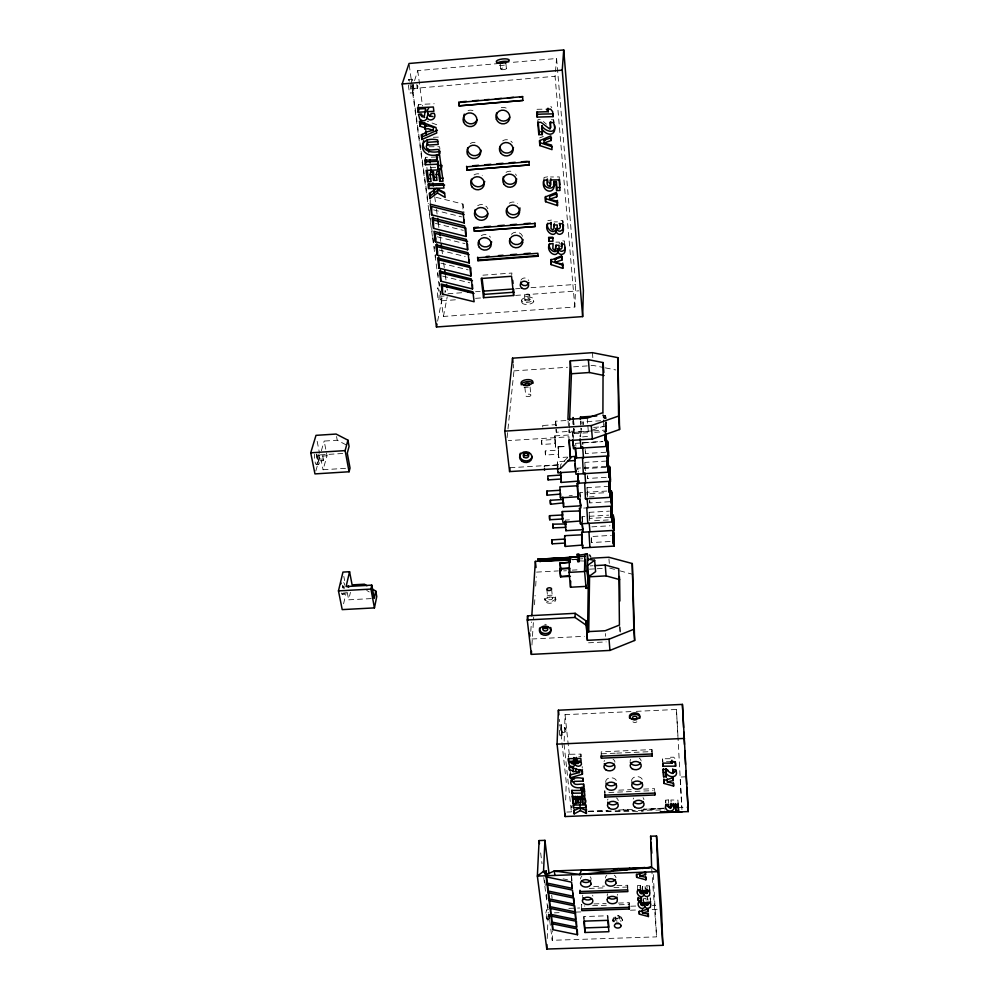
<?xml version="1.0" encoding="UTF-8"?>
<svg xmlns="http://www.w3.org/2000/svg" width="999" height="999" viewBox="0 0 999 999"><rect width="100%" height="100%" fill="white"/><g stroke="black" fill="none" stroke-linecap="round" stroke-linejoin="round"><path stroke-width="0.75" stroke-dasharray="5 3.75" d="M430.244 204.208L430.244 200.037M604.782 793.681L604.782 790.746L604.957 792.644L653.121 790.634M559.278 243.694L559.278 242.12L555.881 242.133L556.168 243.931M568.881 429.745L569.155 432.717L588.336 431.493L603.945 426.036L603.958 419.917M603.958 418.381L603.97 415.322M601.211 756.193L601.236 751.835L651.922 749.587L652.06 751.573L616.758 753.134M579.183 560.277C579.919 564.273 575.511 561.163 577.297 558.179M604.795 432.242L604.857 431.268L605.806 432.13M605.569 432.192L605.631 431.218M665.471 802.584L665.746 800.162L668.606 799.862L668.756 802.821M582.579 444.293L582.717 442.632L583.041 444.268M573.164 420.741L573.214 424.088M583.828 919.629L583.878 916.57L607.804 915.758L608.079 918.593M581.618 908.94L581.705 904.357L581.893 906.081L584.939 905.981M583.029 442.22L582.991 442.882L602.447 441.67M643.493 899.387L642.944 901.036M580.844 757.005L580.894 754.108L568.369 754.295L568.281 757.205M566.833 812.062L571.391 811.875L571.553 805.831M577.534 559.178L571.54 559.989M565.671 800.037L566.233 781.905L559.39 719.367M564.173 741.183L565.047 714.672L634.665 711.425M432.617 237.937L443.431 316.446L574.825 307.03L575.686 284.403L556.58 58.504L510.302 62.537M653.321 874.637L656.58 936.875L552.222 940.296L552.547 931.33M568.843 440.534L568.993 436.775L508.329 440.634M569.155 432.717L569.268 429.62M569.33 428.059L569.63 420.304M547.215 938.548L548.176 914.547M577.547 469.268L577.684 468.144L580.569 467.969M560.539 468.444L560.714 464.61L568.656 456.593M642.532 891.033L642.407 886.463L645.104 886.5L645.654 888.898M579.183 560.876L586.063 561.088M564.435 244.206L564.61 241.059L561.263 240.672M562.662 223.888L562.837 220.804L559.465 220.404L560.002 222.402M593.643 427.385L605.456 426.623L605.357 423.089M648.026 900.286L647.589 897.552L647.714 902.134M639.947 887.861L640.409 885.351L637.599 885.614L637.362 888.486M531.93 645.067L533.703 617.132M534.49 604.707L535.089 595.404M535.676 586.088L536.263 576.773M565.147 520.954L565.284 520.104L569.905 519.83M530.794 631.318L531.406 621.99M559.103 179.87L559.303 176.91L550.461 176.985M609.765 517.232L589.535 518.419L589.198 512.337L609.427 511.138M582.517 896.528L582.792 895.141M553.396 122.652L553.621 119.88L550.024 119.58M574.825 307.03L555.069 76.299L556.58 58.504M587.649 496.803L587.05 487.637L607.604 486.388M606.256 477.335L587.662 478.471L587.662 475.711M587.012 487.674L587.387 493.781L606.468 492.632M605.956 467.332L585.189 468.606L584.852 462.4L605.619 461.113M605.956 452.247L585.514 453.534L585.402 449.213M565.484 732.042C567.981 727.272 559.989 725.474 561.613 730.744C562.787 735.214 567.195 731.106 565.222 727.622M544.23 466.983L544.268 466.021L557.579 465.122L557.567 467.195M558.316 450.112L558.553 454.208L545.479 455.032L545.204 452.959L545.242 450.936L558.316 450.112L558.553 454.208M507.092 437.637L513.961 370.891L513.161 363.836M606.493 428.384C605.931 433.991 605.369 425.312 605.519 423.514M537.687 122.44L537.986 119.655L541.246 119.53M582.554 436.875L590.109 436.151M555.044 439.423L555.294 443.618L541.883 444.468L541.595 442.332L541.633 440.272L555.044 439.423L555.294 443.618M600.686 420.729L582.979 421.878L582.979 424.6M605.918 418.569C606.443 416.009 604.02 416.108 604.832 418.606M543.918 178.771L544.08 177.41L547.639 176.835M511.675 275.187L511.925 273.039L481.718 275.274L481.206 278.509M545.516 454.97L545.279 451.024M556.006 425.736L555.831 424.65L542.619 425.499L542.557 426.973M549.475 918.506C545.554 922.976 544.03 908.029 548.888 909.614M606.805 491.058L587.037 492.245L587 497.327M559.477 735.239L559.477 729.12M561.962 735.227L561.5 724.874L561.962 735.227L559.39 735.339M555.806 429.458L556.256 432.242L573.901 431.106L574.013 428.072M573.264 438.573L572.777 434.765L572.664 437.887M443.431 316.446L447.227 296.778M437.612 321.166L441.67 300.799L440.397 291.558A6.106 0.787 85.5 0 0 441.371 299.3A6.106 0.787 85.5 0 0 442.07 295.454M575.324 443.369L602.897 441.358M577.772 562.25L577.747 557.779M573.376 428.608L574.075 433.641L574.175 428.708M555.556 447.09L554.857 435.901L555.481 447.127L567.432 446.378M592.07 430.944L572.602 432.192L572.527 438.261M556.331 432.217L556.418 429.195M371.228 598.588L348.701 599.825L350.412 592.345M343.581 603.796L346.291 592.132M668.606 799.862L668.481 803.046M424.725 160.202L425.487 157.305L435.064 157.068M345.542 468.331L323.064 469.742L327.035 455.781L324.176 441.071L337.25 440.234L347.764 445.691M321.353 450.761L324.176 441.071M315.821 470.954L320.105 456.218L327.035 455.781M417.882 106.656L418.519 104.483L434.215 103.759M432.405 236.401L412.05 88.599L417.732 70.592L496.416 63.736M561.85 732.317L561.613 727.784M546.928 919.405L546.528 909.702M584.89 516.545L582.067 516.72L582.005 521.84M605.694 430.494L605.044 423.551M605.644 416.521L605.594 418.556M582.754 492.507L579.895 492.682L579.795 496.815M610.114 541.495L591.633 542.557L591.308 536.538L611.326 535.377M594.717 432.317L606.518 431.568L606.48 427.697M593.581 430.844L605.569 430.082L605.494 431.755M606.405 466.371L584.902 467.694L584.79 470.904M544.268 466.021L544.492 466.995M555.831 424.65L555.769 425.624M541.883 444.468L541.67 440.359M605.981 418.643L605.581 415.397L605.544 418.481M589.198 512.337L589.26 515.996M609.715 501.723L589.785 502.909L589.81 500.886M589.422 496.965L594.055 496.64M587.387 493.781L587.087 492.282M574.075 433.641L588.811 432.692M323.201 460.676L322.852 455.394L317.932 455.681L317.62 458.603L318.269 460.951L323.201 460.676L322.702 455.369M318.419 460.976L317.932 455.681M581.843 876.36L581.131 877.122A5.232 3.721 1.9 0 0 580.631 879.008M642.032 889.21L642.407 886.463M509.278 203.222L509.365 203.159A6.693 6.369 11.4 0 1 517.519 203.534M564.772 461.188L557.317 461.7L557.317 466.933M558.741 457.629L558.129 446.69L558.741 457.629L567.469 457.08M573.901 431.106L573.501 428.321M470.304 143.556L471.865 142.745A6.881 6.618 27 0 1 477.097 142.994M605.456 426.623L605.157 423.176M539.685 137.937L543.331 136.438M412.2 85.002C410.252 90.447 420.005 90.434 417.482 85.115M412.912 88.973L412.899 84.765M565.933 420.517L555.569 421.216L555.569 426.311M468.056 110.577L469.805 110.202A6.981 6.743 35.5 0 1 474.9 111.788M547.877 220.629L551.436 220.08M408.753 79.52L411.963 79.246M412.05 88.599L555.069 76.299M408.454 84.977A6.806 0.899 84.4 0 0 410.164 93.044L413.374 92.77M461.675 292.744L447.814 293.756L447.19 289.136M475.549 291.72L480.169 291.383M515.596 288.798L520.217 288.461M531.006 287.675L575.686 284.403M441.371 296.191L444.143 295.991M438.636 299.812A6.106 0.799 85.5 0 0 438.698 291.009A6.106 0.799 85.5 0 0 437.275 290.409A6.106 0.799 85.5 0 0 438.636 299.812L441.595 299.6M441.67 300.799L457.08 299.675M475.561 298.339L481.718 297.889M515.609 295.417L578.771 290.834M513.961 370.891L567.457 367.257M573.576 366.845L593.456 365.484L603.871 367.57M641.408 810.064L664.672 808.528M602.622 415.596L605.581 415.397M554.857 435.901L572.777 434.765M342.744 453.471L320.142 454.907L323.064 469.742M558.129 446.69L566.858 446.141M316.383 464.547L318.619 464.41M509.977 467.757L560.714 464.61M569.168 495.766L572.277 495.579M583.678 508.079L587.961 507.829M589.135 516.296L608.703 515.147M594.567 520.729L611.251 519.755M591.845 526.848L610.064 525.786M571.553 559.515L582.804 558.716M590.109 565.896L593.131 565.721M536.563 572.115L558.341 570.904M572.352 570.129L577.01 569.867M589.46 569.18L595.691 568.831M597.24 568.743L603.471 568.394M563.636 570.891L566.421 570.741M342.257 594.268L344.38 594.155M531.843 639.01L584.378 636.301M588.573 642.807L606.106 641.907M636.213 711.35L676.435 709.477L678.121 739.185M677.996 807.567L687.999 807.13M558.928 724.999L561.5 724.874M615.222 753.196L601.41 753.808L601.236 751.835M578.746 756.792L581.168 756.693L580.894 754.108M686.138 776.797L680.107 777.06L681.942 809.602M618.781 790.159L631.218 789.635M643.656 789.11L654.545 788.661L654.67 790.571M438.349 137.113L431.743 137.35M588.473 811.225L608.079 810.426M618.631 810.002L634.952 809.327M664.747 808.116L643.568 809.19L666.233 808.416M435.651 167.295L426.873 167.457L427.072 168.893M593.706 886.488L604.507 886.101M616.858 885.651L627.659 885.264L627.872 891.595M589.26 888.411L606.218 887.799M613.935 887.524L627.809 887.025M593.943 903.933L606.181 903.508M618.418 903.084L629.12 902.709L629.27 904.432L617.045 904.857M592.582 905.706L607.867 905.181M568.843 908.366L579.682 907.991M630.744 906.218L636.925 906.006M652.397 905.469L655.494 905.356M554.445 912.836L559.09 912.674M576.161 912.087L580.819 911.925M630.444 910.214L638.211 909.939M652.172 909.465L658.366 909.252M537.012 109.291L542.832 109.178M588.648 811.35L613.498 810.888M615.059 810.851L635.239 810.476M638.361 810.426L664.822 809.927M554.045 221.903L557.479 221.878M666.495 761.713L671.952 761.713M588.673 811.488L613.573 811.575M615.134 811.588L643.156 811.688M662.599 758.753L662.787 761.812L662.599 758.753L671.803 758.728L670.317 757.242L673.713 757.205L675.224 758.79M643.319 898.326L645.991 898.376L646.116 900.199M623.151 809.814L633.728 810.401M649.75 888.411L649.338 885.963L646.703 885.676L646.828 890.246M429.071 146.778L439.597 146.728L439.922 149.188M605.357 367.869L615.771 369.955M563.099 878.845L567.557 879.769M440.884 263.162L468.156 269.88M442.657 276.136L469.78 282.804M437.237 236.788L464.997 243.669M439.036 250.025L465.209 256.506M436.176 197.352L462.899 204.046L464.023 213.112M433.578 209.89L461.638 216.895M435.427 223.401L463.324 230.357M609.69 568.056L618.443 570.441M619.904 570.829L633.041 574.413M506.156 108.054L504.42 107.517A6.968 6.806 30.9 0 0 499.25 108.641M582.067 516.72L582.767 522.04M436.738 124.75L427.197 121.204M579.895 492.682L580.544 497.227M366.708 590.409L369.218 591.932M549.3 919.317L548.663 913.511M543.344 121.541L546.416 124.151M577.684 468.144L578.021 469.68M579.095 562.112L578.696 558.104M584.902 467.694L585.377 470.654M572.602 432.192L573.389 438.261M550.874 106.369L551.785 107.617M417.407 88.586L416.695 84.615M604.857 431.268L605.032 432.18M606.455 430.444L606.056 426.998M604.87 416.571L605.157 418.618M557.579 465.122L557.829 467.207M605.569 430.082L605.831 431.805M606.518 431.568L605.719 422.352M542.619 425.499L542.857 427.085M557.392 461.65L558.079 467.47M555.631 421.191L556.256 426.036M591.633 542.557L591.308 536.538M646.703 885.676L647.19 887.674M589.785 502.909L589.51 500.487M585.189 468.606L584.852 462.4M587.662 478.471L587.4 475.986M585.514 453.534L585.152 449.375M582.979 421.878L583.266 424.513M579.07 561.426L578.733 558.279M553.621 119.88L554.258 122.74M347.252 592.457L348.701 599.825M317.17 441.321L319.518 453.234M343.806 576.373L344.655 580.669M562.837 220.804L563.249 222.977M336.551 436.526L337.25 440.234M445.542 291.995L445.142 290.559L444.955 292.42M425.487 157.305L425.824 159.665M573.426 420.629L573.851 424.9M418.519 104.483L418.818 106.543M575.699 444.143L575.936 446.191M409.24 65.047L411.351 80.457M411.563 81.993L428.309 203.721M429.158 209.89L430.856 222.215M431.705 228.371L432.13 231.456M432.979 237.625L434.465 248.414M435.314 254.57L435.739 257.655M437.849 273.064L438.274 276.149M439.123 282.305L439.548 285.389M417.732 70.592L422.502 105.994M430.594 166.021L431.006 169.093M434.752 196.791L435.576 202.947M436.401 209.103L437.237 215.26M438.274 222.964L438.898 227.572M440.134 236.813L440.759 241.421M441.795 249.126L442.42 253.734M443.668 262.974L444.293 267.595M445.329 275.287L445.954 279.907M540.659 852.909L542.02 863.698M543.768 877.584L548.239 913.049M544.705 880.519L545.666 888.173M546.441 894.305L547.015 898.913M547.789 905.044L548.176 908.103M548.938 914.235L549.525 918.83M549.712 920.366L552.222 940.296M551.685 895.191L552.06 898.238M650.611 900.261L650.212 897.839L650.349 902.422M570.117 770.604L570.417 773.501M589.435 517.657L589.735 520.691M580.344 496.79L580.057 495.104L579.957 497.365M568.369 754.295L568.656 757.005M571.503 876.061L572.027 880.706M544.742 598.676L544.93 600.337M671.178 801.935L670.853 799.999L677.921 800.087L678.084 803.296M583.878 916.57L584.178 919.405M564.06 744.305L571.391 811.875M524.862 387.312L525.761 395.542M546.815 589.248L547.814 598.476M521.59 300.2L521.803 302.26M565.047 714.672L569.592 757.292M530.057 387.025L530.944 395.254A2.61 1.236 -6.3 0 1 526.898 396.553A2.61 1.236 -6.3 0 1 527.197 394.393A2.61 1.236 -6.3 0 1 530.944 395.254M551.585 589.06L552.572 598.301A2.398 1.386 -6.1 0 1 548.888 599.65A2.398 1.386 -6.1 0 1 549.113 597.227A2.398 1.386 -6.1 0 1 552.572 598.301M500.174 63.774L500.736 69.193M524.475 295.367L524.95 299.925A6.006 2.547 -6.3 0 0 524.6 304.295A6.006 2.547 -6.3 0 0 533.753 301.398L533.541 299.338A6.006 2.547 -6.3 0 0 524.775 297.764A6.006 2.547 -6.3 0 0 524.375 302.222A6.006 2.547 -6.3 0 0 533.541 299.338M555.644 598.089A5.47 3.172 -6.1 0 1 547.34 601.311A5.47 3.172 -6.1 0 1 547.589 595.779A5.47 3.172 -6.1 0 1 555.644 598.089L555.819 599.75A5.47 3.172 -6.1 0 1 547.527 602.971A5.47 3.172 -6.1 0 1 547.777 597.439A5.47 3.172 -6.1 0 1 555.819 599.75M505.969 64.323L506.393 68.382M529.707 295.055A2.635 1.111 -6.3 0 1 525.624 296.266A2.635 1.111 -6.3 0 1 525.936 294.318A2.635 1.111 -6.3 0 1 529.707 295.055L530.169 299.613A2.635 1.111 -6.3 0 1 526.111 300.824A2.635 1.111 -6.3 0 1 526.411 298.876A2.635 1.111 -6.3 0 1 530.169 299.613M582.592 521.528L582.23 519.105L582.155 522.315M573.651 420.741L573.963 424.6M578.184 471.103L578.271 471.94M568.056 420.841L568.743 428.259M612.849 919.767L612.961 921.016M615.284 916.907L615.534 919.642M619.455 916.845A2.085 1.561 -3.9 0 1 616.283 918.243A2.085 1.561 -3.9 0 1 616.358 915.534A2.085 1.561 -3.9 0 1 619.455 916.845L619.692 919.579A2.085 1.561 -3.8 0 1 616.533 920.978A2.085 1.561 -3.8 0 1 616.608 918.268A2.085 1.561 -3.8 0 1 619.692 919.579M582.155 766.495L582.292 768.131M622.377 919.442L622.489 920.691M587.2 418.106L587.699 424.051M587.824 425.537L588.336 431.493M605.394 633.541L605.631 636.326M581.068 421.153L581.293 424.125M580.769 428.134L581.443 433.166L581.505 428.246M580.756 436.788L580.082 431.718L580.007 436.763M592.419 352.672L592.882 358.366M608.94 558.791L609.315 563.424M344.48 588.436L343.831 585.926L343.444 588.448M602.909 412.662L603.371 418.606M603.483 420.092L603.945 426.036M619.542 626.46L620.092 633.428M651.735 868.855L656.58 936.875M605.906 425.512L605.981 426.523M606.168 421.678L606.281 423.476M605.819 423.501L605.869 424.413M606.256 422.515L606.518 427.584M580.556 425.025L580.369 420.991M676.435 709.477L681.817 807.379M440.821 293.406L440.771 292.095M579.12 557.704L579.183 558.791M605.719 421.69L605.769 422.589M573.101 424.45L572.951 420.591M606.368 425.262L606.543 428.446M665.746 800.162L665.871 803.121M579.133 558.666L579.22 559.815M651.922 749.587L652.085 753.958M549.263 914.297L549.188 916.582L548.913 914.085M649.338 885.963L649.487 890.534M571.378 876.048L571.515 880.631M645.104 886.5L645.229 891.083M643.356 899.862L643.431 902.909M640.409 885.351L640.521 889.922M637.599 885.614L637.699 890.184M579.17 559.515L579.245 560.726M629.12 902.709L629.195 907.292M627.659 885.264L627.734 889.834M620.192 627.035L620.267 633.154M462.899 204.046L462.949 209.615M607.804 915.758L607.804 920.341M636.863 721.765A2.285 1.474 -3.6 0 1 634.827 722.489A2.285 1.474 -3.6 0 1 632.929 721.753M604.07 761.525A5.495 4.133 0.8 0 1 604.52 760.501M613.086 759.265A5.495 4.133 0.8 0 1 614.947 762.125M631.63 780.943A5.457 4.058 -0.1 0 1 636.775 776.648L638.199 776.722A5.457 4.058 -0.1 0 1 642.532 780.481M630.107 761.463A5.507 4.133 -0.2 0 1 630.694 759.365M639.285 758.129A5.507 4.133 -0.2 0 1 641.121 760.976M605.731 782.042A5.445 4.058 0.8 0 1 608.141 778.408L609.415 777.959A5.445 4.058 0.8 0 1 616.595 781.58M607.542 800.087A5.395 3.984 0.8 0 1 608.004 799.1M616.408 797.926A5.395 3.984 0.8 0 1 618.219 800.674M633.216 799.025A5.407 3.984 0 0 1 633.691 798.039M643.044 797.652A5.407 3.984 0 0 1 643.918 799.612M342.769 593.231A5.744 1.186 86.8 0 1 341.321 592.994M342.632 585.252A5.744 1.186 86.8 0 1 342.982 588.024M345.055 592.095A5.744 1.174 86.8 0 1 343.444 592.882M342.744 587.487A5.744 1.174 86.8 0 1 342.769 586.051M343.556 582.729A5.744 1.174 86.8 0 1 344.742 585.127M504.358 65.172A6.568 1.961 -6.5 0 1 497.177 64.873M502.697 140.884A6.868 6.668 20.5 0 1 506.018 139.71L507.804 139.785A6.868 6.668 20.5 0 1 512.275 142.57M477.697 205.644A6.693 6.331 16.9 0 1 487.874 208.741M474.038 174.95A6.781 6.469 21 0 1 482.267 175.337M506.068 172.377A6.781 6.518 14.7 0 1 507.629 171.591L509.353 171.229A6.781 6.518 14.7 0 1 512.812 171.84M515.534 174.038A6.781 6.518 14.7 0 1 516.358 175.549M511.326 234.328A6.618 6.231 9.2 0 1 522.639 236.276M481.268 235.627A6.618 6.194 13.9 0 1 490.497 237.213M524.987 299.825A6.006 2.547 -6.3 0 1 533.753 301.398M410.102 84.116A6.806 0.899 84.4 0 1 410.164 93.044M408.416 80.644A6.806 0.899 84.4 0 1 409.565 81.194M520.954 280.145A4.183 3.871 6.6 0 1 528.683 280.519M413.511 85.564A6.806 0.887 84.5 0 1 413.249 92.77A6.806 0.887 84.5 0 1 411.663 84.703M411.563 81.543A6.806 0.887 84.5 0 1 412.762 80.919M607.192 895.653A5.207 3.659 1.2 0 1 607.717 893.793M617.307 894.342A5.207 3.659 1.2 0 1 617.569 895.279M592.594 895.216A5.195 3.646 1.9 0 1 592.869 896.153M605.519 878.096A5.245 3.721 1.1 0 1 606.805 875.411M614.223 875.136A5.245 3.721 1.1 0 1 615.996 877.721M590.184 876.797A5.232 3.721 1.9 0 1 590.996 879.595M613.136 921.927A4.758 3.571 -3.8 0 1 618.319 917.294A4.758 3.571 -3.8 0 1 621.865 922.502M614.56 921.84A3.297 2.285 1.1 0 1 617.482 918.855A3.297 2.285 1.1 0 1 620.916 921.627M613.498 921.54A4.77 3.571 -3.8 0 1 617.582 916.046A4.77 3.571 -3.8 0 1 621.753 921.253M528.471 387.063A5.994 2.797 -6.3 0 1 523.963 387.075M544.742 624.338A5.782 4.62 3.1 0 1 546.253 624.412M316.546 454.12A6.106 1.311 85.8 0 1 317.17 462.724A6.106 1.311 85.8 0 1 315.309 462.812A6.106 1.311 85.8 0 1 314.685 454.208M318.781 453.983A6.106 1.311 85.8 0 1 319.405 462.587A6.106 1.311 85.8 0 1 317.557 462.662A6.106 1.311 85.8 0 1 316.933 454.058M501.835 69.655A2.872 0.862 -6.5 0 0 506.393 68.606A2.872 0.862 -6.5 0 0 502.46 68.107A2.872 0.862 -6.5 0 0 501.835 69.655"/><path stroke-width="1.5" d="M654.732 792.045L654.832 794.992L604.944 797.065L604.957 794.118M575.337 764.672L573.563 766.433A3.984 2.997 2.1 0 1 571.291 766.47L569.48 765.459L568.681 762.612L571.178 762.499L571.64 763.636L573.276 763.81L573.688 761.226L568.531 761.375L568.244 758.653L580.806 758.466L581.081 761.051L576.186 761.188C575.262 763.174 578.821 764.797 578.771 762.362L581.231 762.262C582.991 766.146 576.96 767.707 575.337 764.672L575.436 760.301L576.848 761.575M652.11 753.034L652.222 755.943L601.398 758.179L601.41 755.269M603.084 362.575L602.909 412.662L587.2 418.106L567.919 419.355L570.279 360.901L588.374 359.665L603.084 362.575L603.846 372.627M578.646 555.744L578.671 553.858L578.883 554.857M547.34 178.933L548.089 182.617M554.62 125.424C556.106 135.002 544.68 131.156 541.82 125.774L542.257 134.615L538.836 134.64L537.687 122.44L540.971 122.315L549.65 128.921L550.799 127.435L549.787 122.353L553.396 122.652C558.466 134.316 548.601 138.599 541.545 128.559M560.202 223.813L560.052 225.562M550.998 224.375L551.023 222.365M585.027 932.492L583.803 921.153L607.804 920.341L608.903 931.705L585.027 932.492L584.34 920.816M581.805 795.741L581.718 788.698L581.805 795.741L584.577 795.704L584.415 788.998M632.28 563.536L633.853 629.27L609.015 639.21L587.4 640.322L586.051 620.928L575.162 613.311L527.534 615.834L527.247 619.954L531.343 654.382L609.952 650.424L634.652 640.459L632.28 563.536L608.828 557.255L590.459 558.279M588.423 576.673L587.537 631.655L605.157 630.744L619.43 625.062L618.793 568.731L605.219 565.047L594.642 565.634M588.586 574.263L588.448 583.291L587.424 571.928L587.637 559.115L594.642 560.302L595.616 571.628L588.548 576.823L587.524 565.484L594.642 560.302M587.974 560.439L587.412 554.245L584.89 554.383L584.565 571.178L586.126 588.361L588.673 588.224L588.861 575.911M582.33 796.39L582.667 803.521C586.788 805.344 586.925 797.214 582.754 799.1L582.492 795.891M585.801 807.704L585.514 804.957L573.214 805.019L573.501 807.754L585.801 807.704L585.839 804.744M588.736 632.055L589.56 576.798L606.106 575.886L619.617 579.607L619.88 601.023M586.376 813.436L586.076 810.426L580.007 807.841L573.826 810.713L574.163 813.873L580.332 810.601L586.376 813.436L586.438 809.003M586.126 588.361L586.188 585.277M582.667 803.521L582.754 799.1M583.104 781.131L582.829 778.396C565.571 774.325 567.807 791.608 583.703 787.025L583.428 784.252C580.719 783.366 573.801 786.313 573.513 782.067A1.486 1.111 2.1 0 1 574.288 781.368L583.104 781.131L583.154 778.196M587.4 640.322L586.051 620.928M588.673 588.224L587.125 571.028L587.412 554.245M583.703 787.025L583.753 784.09M576.51 457.917L576.51 455.844M580.007 807.841L580.057 804.882M577.484 796.39L577.834 802.884L580.594 802.896L580.244 796.403M584.914 559.378L584.677 571.528L569.055 572.402L570.516 587.237L586.038 586.388M580.332 810.601L580.394 807.654M580.594 802.896L580.431 796.64L572.315 796.665L572.427 792.257L572.527 793.131M581.643 793.106L571.94 793.218L571.653 790.459L581.368 790.434L581.418 787.499M579.919 893.306L579.732 891.545L627.734 889.834L627.872 891.595L579.919 893.306L579.982 890.259M579.557 769.58L579.507 772.502L569.992 774.987L570.304 777.884L582.405 774.175L582.454 771.253M562.774 518.344L562.724 518.981L549.725 519.742L549.5 518.294L549.475 515.696L562.524 514.985M563.424 502.872L550.561 504.258L550.337 502.809L550.324 500.262L563.136 499.488M577.834 802.884L577.784 796.827M572.951 419.118L573.114 417.507L573.476 419.243M576.535 763.111L576.386 757.729M572.315 796.665L573.051 803.583L575.824 803.596L575.574 796.952M576.835 763.411L576.635 758.74M562.812 496.953L563.548 506.843L580.656 505.831L580.769 504.994M573.501 807.754L573.576 804.807M574.163 813.873L574.263 809.452M579.507 772.502L575.836 771.478L575.911 768.556M575.824 803.596L575.299 796.403M576.248 761.8L576.348 757.429M561.338 481.056L561.238 482.43L578.546 481.106M571.94 793.218L572.027 790.284M575.836 771.478L573.176 771.59L573.289 767.22M573.276 763.81L573.876 757.542L573.838 763.236M573.638 763.586L573.763 758.316M573.051 803.583L572.827 795.853M582.654 316.596L583.391 290.497L563.723 49.95L409.028 63.499L402.172 83.978L436.463 326.985L582.654 316.596L562.237 70.142L563.723 49.95M570.304 777.884L570.417 773.501M585.976 625.074L575.049 617.444L575.162 613.311M577.509 557.005L538.074 559.228L538.149 559.915L569.992 558.116M568.531 761.375L568.618 758.466M573.176 771.59L573.101 770.828L569.442 769.829L569.517 766.92M565.172 816.545L557.067 744.13L558.391 710.214L682.417 704.395L688.274 811.575L565.172 816.545L565.259 813.598M570.516 587.237L570.704 581.118M569.055 572.402L569.567 557.205L584.977 556.331M569.905 571.078L569.667 568.019L559.827 568.556L560.601 576.848L570.417 576.311M570.504 458.404L568.843 440.534L592.395 439.048L619.567 429.495L617.832 357.642L592.419 352.672L512.524 358.179L504.795 431.143L509.602 471.59L560.539 468.444L570.504 458.404L569.268 439.735M569.63 420.304L571.428 373.751L570.279 360.901M560.601 576.848L559.827 568.556M662.861 945.304L657.841 871.652L651.635 867.319L650.624 836.225L656.53 836.001L661.475 909.14L662.861 945.304L546.79 949.05L546.965 944.554M578.346 498.051L578.196 499.263L577.247 483.291L609.527 481.318L610.039 486.426M581.193 446.978L581.056 448.089L580.094 438.836M560.052 563.224L569.855 562.25L560.052 563.224L560.839 571.053L560.064 562.799M582.929 528.846L582.817 529.72L565.884 530.694L565.134 521.603M610.889 495.929L611.238 501.635L610.889 496.353M546.79 949.05L537.362 876.073L539.098 840.571L544.93 840.346L543.543 871.315L546.228 875.748M609.378 477.11L609.028 471.091L609.315 476.985M426.998 144.593L427.06 143.456A1.886 1.786 33.6 0 1 427.959 142.295L437.724 141.621M562.187 256.78L555.232 259.128L555.019 262.325L562.012 259.977L561.638 255.819L550.749 260.202L551.148 264.598L562.762 268.369L562.724 263.049M575.861 470.866L575.749 471.653L558.016 472.752L557.392 468.019M578.646 555.144L587.037 554.083M562.012 259.977L562.137 257.842M673.413 803.558L673.076 805.394L671.053 806.905M573.526 445.242L573.401 446.004L573.076 444.105M569.992 558.916L540.022 561.063L569.967 559.39M570.042 560.077L540.122 561.288M538.149 559.915L538.099 558.753M557.754 251.723L558.928 253.396A3.559 3.334 1.4 0 0 561.875 254.433C566.645 253.746 565.022 247.452 564.435 244.206L561.076 243.818C564.61 248.726 558.079 252.248 559.09 245.279L555.681 245.292L555.993 248.414L554.682 250.175L552.847 248.763L553.071 243.494L549.537 244.031C544.805 252.123 559.215 260.452 557.942 248.551L559.128 250.225A3.546 3.334 1.4 0 0 562.05 251.261L564.335 250.225L565.284 247.515M566.021 529.832L565.884 530.694M531.343 654.382L531.543 651.286M613.811 542.082L614.235 546.078L614.173 541.945M555.919 231.518L557.117 233.229A3.584 3.397 1.6 0 0 560.077 234.278C564.91 233.554 563.236 227.173 562.662 223.888L559.265 223.489C562.837 228.471 556.256 232.055 557.267 224.975L553.833 225L554.145 228.172L552.834 229.957L550.986 228.534L551.211 223.164L547.639 223.714C542.882 231.83 557.28 240.409 556.131 228.409L557.317 230.107A3.571 3.384 1.6 0 0 560.277 231.156L563.049 229.358L563.498 224.962M555.357 249.937L555.494 247.827M531.818 615.771L535.352 561.376L570.554 559.403M556.693 196.803L556.893 193.794L549.762 196.279L549.525 199.288L556.693 196.803L556.293 192.445L545.142 197.078L545.579 201.686L557.467 205.607L557.454 200.374M551.148 264.598L551.198 259.265M556.618 190.547L556.356 181.618L553.758 181.593C557.03 196.116 540.272 192.67 543.818 180.369L547.402 179.795C546.653 181.806 546.665 187.15 550.087 186.026L550.799 184.478L550.224 179.945L559.103 179.87L560.027 190.447L556.618 190.547L556.356 181.618M585.626 498.101L585.526 498.826L610.464 497.34L610.339 491.683M548.975 241.308L548.613 237.375L552.634 237.225L552.996 241.184L548.975 241.308L549.213 238.162L553.221 238.049M560.451 471.99L561.176 482.492M558.166 471.953L558.016 472.752M583.416 473.051L583.316 473.726L582.542 458.129M587.762 523.026L586.75 507.604L611.45 506.143L611.563 511.813M550.087 186.026L550.836 178.771M565.471 523.426L565.696 527.372L552.934 527.884L552.784 524.163L565.584 523.963M553.084 116.621L553.309 113.861L542.132 114.073L537.487 114.348L537.187 117.108L553.084 116.621L552.647 111.676L550.624 109.103L546.341 109.278L548.326 111.701L536.713 112.025L537.187 117.108M551.186 140.472L551.423 137.637L544.143 140.235L543.881 143.069L551.598 145.055L552.01 149.65L539.847 145.567L539.41 140.772L550.786 135.914L551.186 140.472L543.881 143.069M545.579 201.686L545.641 196.428M550.212 128.721L550.761 121.94M562.487 514.922L562.724 518.981M538.136 256.219L538.199 255.582L478.071 260.102L477.972 260.739L538.136 256.219L537.849 253.284L477.609 257.817L477.972 260.739M609.527 481.318L609.69 487.837M548.326 111.701L547.976 108.179M560.352 494.105L547.165 495.179L546.928 493.693L546.915 491.083L560.052 490.284M535.227 226.498L474.375 231.169L535.227 226.498L534.989 222.864M509.602 471.59L509.977 467.757M542.257 134.615L542.532 131.806L539.123 131.818L538.836 134.64M553.046 528.034L553.084 527.072M539.847 145.567L539.935 140.397M557.867 468.993L557.642 468.231M347.977 586.937L348.351 585.676L348.863 586.937M550.586 504.17L550.362 500.312M606.056 441.908L606.518 446.478L606.193 436.176M529.195 164.947L466.945 169.967L529.195 164.947L528.946 161.214M548.076 479.82L547.777 475.924L560.751 475.062L560.951 479.033L548.051 479.895L548.114 478.883M513.648 295.492L511.55 276.273L481.206 278.509L483.528 297.69L513.648 295.492L513.698 289.26M581.93 534.802L564.672 535.689L564.635 541.058L565.284 546.441L582.554 545.042M589.872 547.065L588.985 532.005M428.946 115.697L427.922 114.186L426.561 119.168L424.937 120.467A5.107 4.858 39.4 0 1 422.102 120.592L419.742 118.981L418.469 114.286L421.59 114.023L422.277 115.884L424.35 116.134L425.562 108.554L420.179 108.879M580.369 520.991L562.912 522.39L562.25 516.87L562.3 511.525L579.795 510.951M522.864 100.449L459.153 105.844L522.864 100.449L522.614 96.603L519.58 96.866M522.614 96.603L458.753 102.56L459.153 105.844M573.626 777.672L574.013 779.282M483.528 297.69L484.028 294.393L482.067 278.209M423.638 140.672C420.454 151.573 432.505 153.471 440.197 151.274L439.498 154.146C419.518 161.051 414.897 134.94 437.637 139.935L438.224 144.443L427.197 145.13A1.898 1.798 33.1 0 0 426.298 146.304C426.198 152.51 435.252 148.764 438.898 149.588L439.498 154.146M580.906 507.892L579.857 498.738M576.298 456.243L570.379 456.905M477.609 257.817L477.722 257.168L478.071 260.102M474.375 231.169L474.125 227.56L478.484 227.223M578.034 496.778L560.489 497.827L560.589 493.581M556.131 228.409C554.27 235.689 545.454 228.684 547.664 223.264M557.942 248.551C556.106 255.707 547.377 248.838 549.55 243.481M436.463 326.985L437.038 324.076M466.945 169.967L466.683 166.259L467.057 169.38M366.945 585.726L364.423 584.203L352.123 584.877L349.563 571.715L342.957 572.09L338.461 590.884L342.22 609.615L374.438 607.892L376.76 596.54L375.749 591.071L371.978 588.786M375.749 591.071L374.238 598.426L371.765 585.139L346.091 586.563L349.563 571.715M613.811 535.239L613.324 530.444L613.423 535.327M374.438 607.892L370.941 589.085L371.765 585.139M555.993 246.204L556.193 245.255M579.919 510.102L579.495 508.029L580.444 523.826L612.362 521.965L612.237 516.283M439.66 181.294L440.359 178.346L439.498 171.503L436.9 171.591L436.201 174.525L437.013 180.332L433.578 180.407L432.729 174.588L433.454 171.666L430.731 171.766L429.995 174.688L431.118 181.631L427.659 181.706L426.111 170.367L441.546 169.842L443.032 181.181L439.66 181.294L438.798 174.438L439.498 171.503M437.375 192.982L445.154 197.427L444.518 192.507L436.713 188.461L429.258 193.369L429.97 198.539L437.375 192.982L438.074 189.997L444.53 193.681M441.358 168.406L442.058 165.484L438.611 165.634L437.899 168.544L441.358 168.406L439.647 155.282L436.176 155.457L436.875 159.828L424.725 160.202L425.337 164.723L437.45 164.223L438.161 161.314L426.098 161.826L425.337 164.723M575.436 760.301L573.676 762.062A3.971 2.985 2.1 0 1 572.727 762.2M649.712 889.809L648.888 891.395L647.052 891.97M433.578 180.407L434.29 177.46L433.454 171.666M429.97 198.539L430.382 193.082M650.574 901.635L649.762 903.208L647.939 903.783M436.875 159.828L437.587 156.943M428.596 188.536L427.984 184.053L443.344 183.554L443.931 188.049L428.596 188.536L429.058 183.391M427.659 181.706L428.409 178.746L427.285 170.379M349.076 471.765L350.037 468.056L347.277 453.184L349.076 446.366L347.927 440.159L336.076 434.053L315.996 435.352L310.726 452.809L314.96 473.901L349.076 471.765L345.13 450.611L347.927 440.159M432.942 130.295L433.678 127.51L429.008 125.949L425.711 126.224L424.937 129.008L428.259 128.734L432.942 130.295L425.374 132.268L425.474 133.029L421.241 134.715L421.89 139.498L436.725 132.979L436.014 127.535L419.393 121.229L420.079 126.224L424.762 127.747L424.937 129.008M424.762 127.747L425.537 124.962L420.866 123.439L420.567 121.041M421.89 139.498L422.402 134.49M426.998 117.482C429.42 122.865 437.35 118.581 434.19 113.287L431.118 113.549C430.219 119.343 425.075 110.752 428.671 108.404M420.079 126.224L420.866 123.439M424.637 111.838L418.169 112.25L419.13 108.966M565.097 543.069L552.235 543.806L551.96 539.885L564.86 539.06L564.934 542.145M643.993 894.879C641.758 899.587 635.164 894.292 637.699 890.184L640.521 889.922C637.724 893.456 644.13 895.653 642.532 891.033L645.229 891.083C644.343 895.179 649.338 893.368 646.828 890.246L649.487 890.534L649.887 892.981L649.425 895.554L647.19 896.553A2.822 1.986 0.2 0 1 644.892 895.891L643.993 894.879L643.868 890.296M644.892 906.705C642.669 911.35 636.126 906.155 638.636 902.072L641.433 901.81C638.661 905.319 645.017 907.479 643.431 902.909L646.116 902.959C645.242 907.005 650.212 905.231 647.714 902.134L650.349 902.422L650.761 904.844L650.287 907.379L648.064 908.366A2.797 1.961 0.2 0 1 645.779 907.716L644.892 906.705L644.767 902.122M675.923 770.154L674.475 772.177L672.452 772.452M608.091 461.238L607.567 455.981L574.949 458.017L574.825 458.666L575.911 474.188L608.516 472.177L608.478 468.868M582.629 547.877L582.767 545.229M552.235 543.806L551.985 539.797M613.324 530.444L581.705 532.267L581.73 539.547L582.579 547.877L614.198 546.078M673.401 804.345C677.509 813.436 662.724 813.099 665.933 804.595L668.818 804.307L668.506 807.067L670.167 808.278L671.365 807.204L671.078 804.432L678.159 804.532L678.521 810.988L675.799 810.988L675.474 804.395M607.567 455.981L607.767 463.361M580.444 523.826L580.581 521.228M549.725 519.742L549.525 515.746M673.239 773.114L672.802 769.567L675.661 769.792C679.52 777.697 669.605 778.733 666.021 773.176L666.37 776.835L663.636 776.797L663.186 769.417L665.796 769.392C668.855 771.952 676.023 777.234 672.689 769.005M545.679 874.849L554.358 870.953L579.657 874.525L581.568 869.954L610.476 871.44L618.081 868.593L626.997 869.779L629.795 868.168M606.518 446.478L573.576 448.563L572.639 440.384M547.165 495.179L547.19 493.106M582.467 545.454L582.017 542.132M581.868 534.702L581.88 540.072M565.284 546.441L565.434 544.043M579.67 510.489L579.895 518.881M573.576 448.563L573.738 445.342M643.681 890.908L642.182 892.007M644.58 902.734L643.081 903.808M553.733 226.611L554.333 223.726M563.548 506.843L563.648 502.672M577.484 485.926L577.897 496.291M596.728 415.971L580.481 417.033L580.344 419.33M577.41 485.776L559.865 486.85L560.489 497.827M430.694 195.529L438.074 189.997M422.677 136.676L437.437 130.182M504.795 431.143L591.283 425.586L618.606 416.059L617.832 357.642M549.612 183.292L550.324 183.054M578.783 770.878L582.479 769.792M642.195 868.456L651.635 867.319L579.657 874.525M560.938 246.391L561.975 245.292L561.788 242.645M673.114 777.584L673.264 780.519L667.357 781.98L667.22 779.033M645.429 871.652L645.504 874.687L639.835 876.011L639.76 872.976M647.939 908.553L648.026 911.612L642.457 912.886L642.382 909.814M432.967 116.508L429.807 116.259M579.358 761.787L577.722 761.8M402.172 83.978L562.237 70.142M460.402 101.886L466.496 101.374M472.564 100.849L478.633 100.337M484.702 99.825L489.248 99.438M495.317 98.926L501.386 98.401M507.442 97.89L513.511 97.378M472.627 165.772L478.658 165.285M484.752 164.785L490.846 164.298M496.94 163.799L503.034 163.312M509.14 162.812L515.234 162.325M521.328 161.826L527.422 161.338M466.558 166.833L528.883 161.801M484.378 226.761L490.521 226.298M498.189 225.699L504.32 225.225M510.452 224.75L516.583 224.288M524.25 223.689L530.394 223.214M474.013 228.184L534.927 223.489M486.351 256.518L489.385 256.293M498.476 255.607L503.034 255.269M510.614 254.695L516.683 254.245M524.263 253.671L530.332 253.209M467.844 292.295L472.465 291.945M483.254 291.159L512.524 289.023M484.028 294.393L514.01 292.207M651.635 867.319L628.396 868.968L645.192 867.594L554.358 870.953L554.857 875.436M571.428 373.751L589.435 372.527L604.07 375.499M310.726 452.809L345.13 450.611M567.732 461.001L575.124 460.539M538.074 559.228L574.475 557.18M538.174 559.44L571.528 557.567M440.359 178.346L443.344 178.234M559.802 569.005L569.642 568.456M584.565 571.178L587.125 571.028M560.626 576.411L569.03 575.948M338.461 590.884L370.941 589.085M527.247 619.954L575.049 617.444M429.333 185.564L444.605 185.077M557.067 744.13L684.527 738.411M556.83 187.55L560.227 187.45M671.877 760.189L672.027 763.124L662.787 763.136L662.986 766.196L675.624 766.158L675.386 761.762L673.326 761.713M427.759 111.688L433.891 111.301L433.329 107.005L417.557 107.742L418.169 112.25M429.995 174.688L432.729 174.588M629.345 909.015L581.805 910.663L581.618 908.94L629.195 907.292L629.345 909.015L629.295 905.968M585.102 927.896L608.891 927.097L608.216 920.004M436.201 174.525L438.798 174.438M581.893 791.333L584.652 791.295M434.29 177.46L436.575 177.41M428.409 178.746L430.694 178.709M580.419 796.702L584.677 796.59L585.377 803.508M575.224 799.35L577.422 799.337M580.194 799.35L582.267 799.337M641.445 900.474L641.258 898.138L638.099 898.176L638.274 900.474L641.445 900.474L641.358 897.414M577.934 798.476L580.681 798.476M573.164 799.163L575.923 799.175M660.277 811.75L682.067 811.837M553.533 184.565L556.143 184.59M678.521 810.988L678.284 806.543L675.561 806.543L675.461 803.596M663.249 768.83L663.448 772.389L666.171 772.439L665.821 768.78L668.106 770.391M673.551 807.304L675.636 807.354L675.799 810.988M670.104 807.03L667.357 806.33L665.821 804.32M581.705 532.267L581.955 533.079M582.979 532.105L582.042 522.814M642.457 912.886L648.214 914.085L648.401 916.545L639.36 914.147L639.16 911.563L647.851 909.177L648.026 911.612M639.835 876.011L645.704 877.247L645.891 879.807L636.675 877.334L636.463 874.649L645.317 872.152L645.504 874.687M667.357 781.98L673.426 783.303L673.588 786.076L664.048 783.428L663.873 780.506L673.101 777.759L673.264 780.519M575.524 911.95L575.761 919.517L550.836 914.372L550.674 908.316M551.048 916.083L575.948 921.215L576.623 927.159L551.785 922.04L551.635 915.996M551.997 923.738L576.81 928.845L577.472 934.739L552.734 929.657L546.016 875.761M547.14 884.827L572.452 890.097L573.139 896.228L547.914 890.983L547.752 884.877M548.126 892.731L573.339 897.976L574.025 904.058L548.888 898.838L548.738 892.756M549.113 900.574L574.213 905.781L574.9 911.812L549.862 906.63L549.712 900.561M550.087 908.353L575.087 913.536L575.761 919.517M554.358 870.953L557.18 871.553M546.153 876.86L571.565 882.167L572.265 888.348L546.928 883.066L546.765 876.947M555.232 259.128L556.156 259.328M555.019 262.325L562.387 264.173L562.762 268.369M549.525 199.288L557.08 201.211L557.467 205.607M544.143 140.235L545.117 140.447M641.445 903.87L638.611 901.71M640.534 892.07L637.687 889.884M472.527 288.948L471.278 278.908L439.398 271.066L440.771 281.156L472.527 288.948L472.49 284.815M474.038 293.506L442.507 285.776L442.532 294.031L474.125 301.748L472.889 291.808L441.171 284.028L442.532 294.031M469.28 262.962L468.007 252.71L435.789 244.73L437.2 255.032L469.28 262.962L469.255 260.19M438.586 256.968L438.973 259.877L469.38 267.382M470.916 276.024L469.642 265.871L437.599 257.967L438.998 268.157L470.916 276.024L470.829 267.732M440.359 270.005L440.759 272.889L472.44 280.682M465.971 236.426L464.66 225.974L432.105 217.857L433.554 228.371L465.971 236.426L465.896 228.109M467.557 241.458L435.377 233.466L435.389 241.77L467.632 249.762L467.582 244.218M436.788 243.793L437.187 246.741L469.205 254.658M464.21 214.623L431.693 206.493L431.693 214.835L464.285 222.964L464.26 220.18M433.129 217.045L433.541 220.055L464.423 227.747M551.373 261.388L562.937 265.147M545.829 198.651L557.667 202.572M540.134 142.72L552.235 146.778M573.626 782.404L571.066 779.944M612.325 521.953L611.937 517.832M570.317 761.7L571.403 762.1A3.971 2.985 2.1 0 0 572.052 762.187M422.29 117.033L420.055 114.41M577.247 483.291L577.759 486.226M611.45 506.143L612.1 513.648M581.53 880.831L582.442 881.568A5.232 3.721 1.9 0 0 590.571 880.506M610.426 497.302L610.127 494.443M645.192 902.696L645.654 903.121A2.797 1.948 0.2 0 0 647.077 903.733M644.293 890.871L644.767 891.308A2.81 1.973 0.1 0 0 646.203 891.92M574.949 458.017L575.224 459.041M672.027 763.124L670.529 761.625L673.95 761.588L675.449 763.174L675.624 766.158M589.597 554.994L590.584 556.543M608.478 472.127L608.116 468.506M552.784 524.163L552.959 525.099M582.917 897.639L583.404 898.326A5.195 3.646 1.9 0 0 591.62 898.788M607.792 897.065L608.054 897.452A5.207 3.659 1.2 0 0 617.045 897.127M580.481 417.033L580.669 417.694M564.672 535.689L564.922 536.6M546.915 491.083L547.102 492.082M563.361 503.484L563.099 501.011M562.3 511.525L562.812 514.96M560.751 475.062L560.914 476.073M582.817 529.72L582.192 523.314M580.269 521.366L579.982 519.717M580.656 505.831L580.019 499.275M578.458 481.443L577.996 477.884M575.749 471.653L575.024 463.711M585.464 498.801L584.69 483.054M478.633 241.258L479.882 244.28A6.618 6.194 13.9 0 0 491.695 241.883M606.893 457.18L607.592 465.746M606.893 442.257L607.567 450.749M589.947 531.555L589.198 523.401M587.849 507.642L587.037 498.301M608.903 482.642L609.577 491.733M560.726 472.177L560.901 473.426M585.651 482.942L584.84 472.714M583.478 458.004L582.617 446.653M553.758 181.593C556.318 191.883 541.433 188.886 543.881 180.07M576.098 458.017L575.324 448.052M581.368 790.434L580.993 787.774L583.778 787.724L584.577 795.704M431.693 214.835L430.244 204.208L462.962 212.4L464.285 222.964M435.389 241.77L433.953 231.356L466.346 239.41L467.632 249.762M425.537 124.962L425.711 126.224M424.787 122.927L425.199 125.999M425.824 130.619L426.448 135.24M427.072 139.848L427.697 144.468M428.321 149.088L428.733 152.16M429.77 159.865L430.182 162.937M431.006 169.093L431.431 172.165M432.879 182.942L433.291 186.026M433.703 189.098L434.328 193.719M437.649 218.344L438.274 222.964M439.523 232.193L439.935 235.264M441.183 244.505L441.595 247.577M444.705 270.667L445.117 273.751M446.565 284.515L446.99 287.6M430.731 171.766L430.881 172.927M425.711 109.678L425.924 111.863M438.161 161.314L438.611 165.634M437.45 164.223L437.899 168.544M608.903 467.757L609.565 477.31M539.098 840.571L539.485 843.656M612.899 535.427L613.199 541.321L612.887 537.4M546.553 874.025L546.203 871.215L543.543 871.315L537.362 876.073L657.841 871.652L656.53 836.001M425.824 159.665L426.098 161.826M544.93 840.346L549.063 873.863M458.878 102.023L459.278 105.307M474.125 227.56L474.488 230.544M573.326 800.599L573.613 803.333M527.534 615.834L528.046 620.192M529.607 633.266L529.945 636.176M544.355 469.055L544.555 470.092L544.617 469.068M610.913 508.004L611.55 517.907M612.1 519.717L612.3 520.866L612.337 519.193M512.524 358.179L512.999 362.412M535.352 561.376L536.051 567.519M610.189 495.005L610.401 496.228L610.377 492.507M582.405 774.175L582.067 770.878L569.118 766.807L569.442 769.829M608.204 454.595L608.416 455.919L608.428 453.121M610.127 479.62L610.339 480.869L610.377 479.308M558.391 710.214L558.891 714.784M540.047 560.601L540.097 561.75M512.737 280.407L513.049 283.354M565.609 521.703L565.846 524.425M571.853 778.608L572.177 781.643M613.224 543.968L612.899 539.697M610.889 493.106L611.5 503.134M608.179 469.168L608.453 471.053L608.503 469.48M611.276 504.183L610.876 498.963M575.899 454.72L575.474 447.752M569.567 557.205L570.004 561.625M538.224 122.178L539.123 131.818M609.315 491.933L609.065 486.301L609.44 492.157M577.522 556.543L577.584 557.23M559.977 184.803L559.515 179.533M601.398 758.179L601.211 756.193L652.085 753.958L652.222 755.943M604.944 797.065L604.782 795.154L654.707 793.081L654.832 794.992M611.987 518.543L612.062 519.93M613.873 542.782L614.148 545.004L614.21 543.831M612.899 533.204L613.473 543.868M607.941 444.767L607.642 442.207L607.692 447.377M610.089 479.795L609.69 474.25M610.152 495.192L609.952 492.257M608.154 454.745L607.754 449.1M577.672 556.718L577.272 553.933L577.247 557.317M591.283 425.586L592.395 439.048M609.015 639.21L609.952 650.424M541.82 125.774L541.92 127.01M537.287 111.988L537.487 114.348M609.914 470.492L609.54 467.27L609.552 470.866M611.8 494.955L611.463 491.883L611.45 495.504M613.636 518.918L613.311 515.959L613.286 518.881M609.952 477.684L610.389 481.968L610.277 476.448M611.85 502.247L612.275 506.381L612.212 502.397M613.698 526.311L614.11 530.307L614.023 525.536M606.043 434.69L605.918 433.241L606.106 435.514M608.029 460.439L607.629 457.092L607.717 462.462M609.977 485.639L609.59 482.43L609.577 485.364M613.748 534.477L613.411 531.518L613.386 534.552M605.207 433.978L605.606 440.072M608.054 467.757L608.116 469.13M610.077 494.43L609.877 491.658M588.374 359.665L589.435 372.527M605.219 565.047L606.106 575.886M608.004 445.504L607.554 441.058L607.742 448.276M605.294 440.322L605.094 435.189L605.456 440.197M607.305 466.133L607.105 461.026L607.467 465.934M612.899 520.654L613.111 525.549L612.874 523.251M607.292 451.036L607.092 446.029L607.442 450.886M619.38 576.498L619.617 579.607M611.176 517.869L610.901 513.611M611.85 495.716L611.4 490.821L611.488 496.316M613.698 519.667L613.261 514.897L613.311 519.642M608.004 445.03L608.066 446.303M609.977 471.266L609.515 466.233L609.627 472.527M611.788 501.473L612.212 505.307L612.237 503.084M613.648 525.549L614.023 529.245L614.085 527.584M612.911 518.956L613.361 528.933L612.911 525.586M611.937 511.088L611.538 507.242L611.538 510.988M609.203 477.734L608.878 472.577M611.925 518.356L611.813 516.221M613.811 542.619L613.698 540.509M605.993 441.083L606.455 445.354L606.505 443.206M607.991 466.945L608.054 468.256M572.902 442.195L572.764 440.01M650.624 836.225L650.836 839.297M651.048 842.369L651.81 853.134M618.606 416.059L619.567 429.495M633.853 629.27L634.652 640.459M613.698 519.293L613.748 520.467M611.863 495.342L611.912 496.528M609.989 470.904L610.039 472.102M608.079 445.954L608.116 447.152M613.636 525.936L613.336 520.991M611.775 501.86L611.475 496.84M609.815 476.298L609.889 477.272M613.811 534.84L613.861 536.038M610.052 486.051L610.089 487.262M608.104 460.876L608.316 464.797M613.748 541.72L613.548 538.761M606.118 435.164L606.168 436.388M607.205 451.86L606.893 446.565M611.863 517.445L611.563 512.362M607.904 466.308L607.979 467.307M605.968 441.433L605.706 437.2M609.19 492.307L608.878 487.012M607.217 466.995L606.905 461.625M605.207 441.133L604.894 435.701M613.773 520.217L614.048 525.162M611.937 496.291L612.25 502.222M610.052 471.878L610.189 474.725M611.738 500.661L611.625 498.926M608.141 446.94L608.279 449.812M613.886 535.776L613.973 537.762M612.012 511.663L612.15 514.535M610.114 487.025L610.252 489.935M608.166 461.875L608.304 463.961M609.69 488.536L609.889 491.421M607.929 466.083L607.717 463.149M605.931 440.197L605.806 438.374M686.6 784.39L685.826 770.641M686.788 787.424L688.274 811.575M678.084 803.296L678.284 806.543M613.486 523.026L613.536 523.901M609.777 475.199L609.627 473.214M613.636 539.647L613.448 536.7M611.7 514.46L611.763 515.347M609.84 490.534L609.54 485.526M606.218 437.287L606.281 438.199M607.817 464.273L607.879 465.197M577.922 476.86L577.759 473.726M613.836 521.191L613.998 524.2M612 497.29L612.05 498.301M610.127 472.877L610.177 473.901M613.948 536.763L614.16 540.796M608.204 447.964L608.266 449.001M610.177 488.049L610.239 489.085M607.692 448.052L608.478 457.03L608.403 452.36M613.436 522.152L613.286 520.004M611.575 498.039L611.425 495.854M682.417 704.395L683.603 727.497M683.84 732.117L684.477 744.442M684.79 750.611L685.501 764.472M673.438 783.141L673.588 786.076M612.112 499.313L612.162 500.312M614.06 538.798L614.11 539.81M613.536 537.887L613.398 535.714M610.239 474.925L610.289 475.936M612.2 514.71L612.25 515.734M609.677 473.414L609.527 471.203M611.65 513.561L611.513 511.363M608.329 450.037L608.428 452.048M610.302 490.122L610.352 491.146M608.366 465.01L608.503 468.007M606.381 439.36L606.555 443.256M605.756 437.437L605.569 434.165L605.719 436.526M670.928 803.346L671.141 807.791M577.634 474.15L578.621 483.891L578.758 480.656M610.239 475.599L610.439 479.508M612.2 515.422L612.3 516.72M610.302 490.821L610.401 492.145M608.329 450.699L608.466 452.984M608.354 465.696L608.528 468.893M665.821 768.78L666.37 776.835M663.86 779.008L664.048 783.428M663.448 772.389L663.636 776.797M662.849 763.273L662.986 766.196M613.985 524.737L614.085 526.086M613.249 519.08L613.349 520.442M614.098 540.372L614.198 541.733M612.15 500.836L612.287 503.084M613.361 534.765L613.448 536.151M614.135 541.183L614.273 544.155M612.275 517.095L612.399 519.368M578.696 557.367L578.583 555.294M578.608 556.206L578.646 557.242M614.048 526.286L614.135 527.747M577.322 930.219L577.472 934.739M576.423 921.115L576.623 927.159M574.7 905.756L574.9 911.812M573.838 897.976L574.025 904.058M573.051 893.181L573.139 896.228M572.165 885.289L572.265 888.348M648.314 913.486L648.401 916.545M646.84 888.898L646.965 893.468M608.466 468.156L608.553 469.705M646.59 902.272L646.678 905.331M645.804 876.772L645.891 879.807M645.704 890.421L645.791 893.468M643.344 902.234L643.418 905.294M642.981 902.572L643.056 905.631M642.432 890.396L642.507 893.443M642.07 890.733L642.145 893.78M552.584 923.625L552.734 929.657M641.37 902.309L641.445 905.369M640.421 888.948L640.534 893.518M639.285 911.088L639.36 914.147M638.211 897.414L638.274 900.474M636.613 874.287L636.675 877.334M440.759 272.889L440.771 281.156M438.973 259.877L438.998 268.157M437.587 251.049L437.587 253.821M437.187 246.741L437.2 255.032M435.776 237.812L435.789 240.572M433.541 220.055L433.554 228.371M633.953 719.742A2.285 1.474 -3.6 0 1 636.213 719.742M641.945 782.542A5.457 4.058 -0.1 0 1 637.387 784.752L635.963 784.677A5.457 4.058 -0.1 0 1 631.892 781.98M629.507 717.969A5.22 3.359 -3.6 0 1 635.327 714.372A5.22 3.359 -3.6 0 1 639.785 718.368M614.385 764.21A5.495 4.133 0.8 0 1 609.815 766.47L608.391 766.395A5.495 4.133 0.8 0 1 604.258 763.661M640.521 763.074A5.507 4.133 -0.2 0 1 638.623 764.672L637.337 765.147A5.507 4.133 -0.2 0 1 630.381 762.524M617.669 802.697A5.395 3.984 0.8 0 1 610.451 804.445L609.29 803.858A5.395 3.984 0.8 0 1 607.729 802.135M643.344 801.635A5.407 3.984 0 0 1 637.412 803.733L636.076 803.396A5.407 3.984 0 0 1 633.99 802.022M616.046 783.628A5.445 4.058 0.8 0 1 610.102 785.763L608.766 785.426A5.445 4.058 0.8 0 1 606.018 783.079M340.909 583.866A5.744 1.186 86.8 0 1 341.146 583.179M496.803 63.399A6.568 1.961 -6.5 0 1 502.497 61.463A6.568 1.961 -6.5 0 1 508.816 61.876M513.474 147.577A6.868 6.668 20.5 0 1 507.43 153.034L505.644 152.959A6.868 6.668 20.5 0 1 499.925 146.94M509.64 117.183A6.968 6.806 30.9 0 1 507.38 119.88L505.794 120.704A6.968 6.806 30.9 0 1 496.491 113.062M476.935 119.917A6.981 6.743 35.5 0 1 471.403 123.801L469.605 123.726A6.981 6.743 35.5 0 1 464.26 114.111M500.174 63.549A2.872 0.862 -6.5 0 1 503.733 62.462A2.872 0.862 -6.5 0 1 505.644 63.424M424.7 117.407A5.082 4.845 40 0 1 423.851 117.42M519.93 207.892A6.693 6.369 11.4 0 1 510.539 214.173L509.053 213.274A6.693 6.369 11.4 0 1 506.63 208.928M481.131 150.225A6.881 6.618 27 0 1 473.389 155.582L471.678 155.057A6.881 6.618 27 0 1 467.632 147.852M487.774 213.611A6.693 6.331 16.9 0 1 477.51 215.722L476.311 214.498A6.693 6.331 16.9 0 1 475.062 209.74M484.727 181.481A6.781 6.469 21 0 1 475.387 186.201L473.876 185.277A6.781 6.469 21 0 1 471.391 179.158M516.708 178.921A6.781 6.518 14.7 0 1 508.966 184.178L507.28 183.654A6.781 6.518 14.7 0 1 503.359 176.598M522.964 239.498A6.618 6.231 9.2 0 1 511.088 241.908L510.264 240.472A6.618 6.231 9.2 0 1 509.865 238.873M528.883 282.53A4.183 3.871 6.6 0 1 520.604 282.13M615.471 879.595A5.245 3.721 1.1 0 1 608.441 881.218L607.305 880.668A5.245 3.721 1.1 0 1 606.405 879.932M618.731 923.326A3.297 2.285 1.1 0 1 616.221 923.176M528.846 453.171A2.722 2.348 4.6 0 1 526.048 455.681A2.722 2.348 4.6 0 1 523.464 452.897M527.672 385.589A2.622 1.224 -6.3 0 1 524.587 384.453A2.622 1.224 -6.3 0 1 528.421 383.241A2.622 1.224 -6.3 0 1 528.883 385.202M521.216 384.827A5.994 2.797 -6.3 0 1 526.635 381.68A5.994 2.797 -6.3 0 1 532.979 383.304M532.092 456.568A6.231 5.37 4.6 0 1 524.138 460.651A6.231 5.37 4.6 0 1 520.292 453.209M547.877 626.935A2.522 2.023 3.1 0 1 543.019 627.197M550.948 629.87A5.782 4.62 3.1 0 1 544.268 633.491A5.782 4.62 3.1 0 1 539.572 628.059M550.686 627.472A5.782 4.62 3.1 0 1 551.011 628.658M611.351 516.833L610.988 511.051L611.351 516.833M546.203 871.215L546.078 874.162L544.88 873.526L546.203 871.215M582.517 900.136L582.442 901.098A5.207 3.659 1.9 0 0 588.011 904.557A5.207 3.659 1.9 0 0 592.832 900.723L592.557 899.787A5.207 3.659 1.9 0 0 587.25 897.252A5.207 3.659 1.9 0 0 582.517 900.136M607.28 899.275L607.192 900.224A5.22 3.659 1.2 0 0 611.376 903.62A5.22 3.659 1.2 0 0 617.082 901.71L617.345 898.913A5.22 3.659 1.2 0 0 612.062 896.378A5.22 3.659 1.2 0 0 607.28 899.275M621.028 925.636L620.966 926.223A3.309 2.298 1.1 0 1 617.931 928.034A3.309 2.298 1.1 0 1 614.585 926.448L614.41 925.848A3.309 2.298 1.1 0 1 617.507 923.451A3.309 2.298 1.1 0 1 621.028 925.636M522.627 242.645L522.127 244.193A6.643 6.244 9.1 0 1 511.038 245.479A6.643 6.244 9.1 0 1 514.298 235.439A6.643 6.244 9.1 0 1 522.627 242.645M590.946 884.152L590.521 885.064A5.257 3.721 1.9 0 1 581.455 885.389L580.831 884.515A5.257 3.721 1.9 0 1 585.402 879.644A5.257 3.721 1.9 0 1 590.946 884.152M615.946 883.241L615.496 884.165A5.27 3.734 1.2 0 1 606.405 884.49L605.794 883.615A5.27 3.734 1.2 0 1 610.439 878.733A5.27 3.734 1.2 0 1 615.946 883.241M633.466 719.005A2.285 1.474 -3.6 0 0 637 717.732A2.285 1.474 -3.6 0 0 633.703 716.445A2.285 1.474 -3.6 0 0 633.466 719.005M633.528 788.136A5.482 4.071 -0.1 0 0 642.544 785.951A5.482 4.071 -0.1 0 0 635.476 781.243A5.482 4.071 -0.1 0 0 633.528 788.136M632.08 719.268A5.22 3.359 -3.6 0 0 639.822 715.983A5.22 3.359 -3.6 0 0 631.917 713.448A5.22 3.359 -3.6 0 0 632.08 719.268M605.831 769.817A5.519 4.133 0.8 0 0 614.872 767.582A5.519 4.133 0.8 0 0 607.704 762.799A5.519 4.133 0.8 0 0 605.831 769.817M632.017 768.681A5.532 4.146 -0.1 0 0 641.121 766.445A5.532 4.146 -0.1 0 0 633.99 761.663A5.532 4.146 -0.1 0 0 632.017 768.681M607.567 789.222A5.457 4.058 0.8 0 0 616.533 787.037A5.457 4.058 0.8 0 0 609.44 782.354A5.457 4.058 0.8 0 0 607.567 789.222M609.278 808.278A5.407 3.984 0.8 0 0 618.169 806.143A5.407 3.984 0.8 0 0 611.138 801.535A5.407 3.984 0.8 0 0 609.278 808.278M635.002 807.229A5.432 3.996 0 0 0 643.93 805.082A5.432 3.996 0 0 0 636.937 800.474A5.432 3.996 0 0 0 635.002 807.229M499.2 62.925A6.568 1.961 -6.5 0 0 509.265 60.327A6.568 1.961 -6.5 0 0 499.775 59.465A6.568 1.961 -6.5 0 0 499.2 62.925M500.724 153.047A6.893 6.681 20 0 0 512.562 152.098A6.893 6.681 20 0 0 505.606 142.545A6.893 6.681 20 0 0 500.724 153.047M496.391 119.331A6.993 6.831 30 0 0 508.279 121.453A6.993 6.831 30 0 0 503.983 110.252A6.993 6.831 30 0 0 496.391 119.331M463.573 122.078A7.005 6.768 34.8 0 0 475.462 124.188A7.005 6.768 34.8 0 0 471.041 113.024A7.005 6.768 34.8 0 0 463.573 122.078M507.442 215.085A6.731 6.394 11.2 0 0 519.005 214.198A6.731 6.394 11.2 0 0 512.237 205.07A6.731 6.394 11.2 0 0 507.442 215.085M467.445 154.133A6.906 6.631 26.5 0 0 479.183 156.219A6.906 6.631 26.5 0 0 474.837 145.305A6.906 6.631 26.5 0 0 467.445 154.133M475.749 217.545A6.731 6.356 16.7 0 0 487.275 216.671A6.731 6.356 16.7 0 0 480.407 207.555A6.731 6.356 16.7 0 0 475.749 217.545M472.077 186.975A6.806 6.494 20.7 0 0 483.728 186.064A6.806 6.494 20.7 0 0 476.773 176.748A6.806 6.494 20.7 0 0 472.077 186.975M504.12 184.428A6.806 6.531 14.5 0 0 515.821 183.516A6.806 6.531 14.5 0 0 508.953 174.163A6.806 6.531 14.5 0 0 504.12 184.428M479.345 247.415A6.643 6.219 13.8 0 0 490.746 246.578A6.643 6.219 13.8 0 0 483.966 237.662A6.643 6.219 13.8 0 0 479.345 247.415M521.765 288.024A4.196 3.884 6.6 0 0 528.571 285.789A4.196 3.884 6.6 0 0 522.964 281.406A4.196 3.884 6.6 0 0 521.765 288.024M521.853 461.201A6.231 5.382 4.6 0 0 531.967 458.154A6.231 5.382 4.6 0 0 523.663 452.035A6.231 5.382 4.6 0 0 521.853 461.201M524.225 457.33A2.722 2.348 4.6 0 0 528.646 455.994A2.722 2.348 4.6 0 0 525.012 453.334A2.722 2.348 4.6 0 0 524.225 457.33M523.776 385.09A5.994 2.797 -6.3 0 0 532.917 382.03A5.994 2.797 -6.3 0 0 524.175 380.194A5.994 2.797 -6.3 0 0 523.776 385.09M541.458 634.153A5.782 4.62 3.1 0 0 550.861 631.605A5.782 4.62 3.1 0 0 543.194 626.298A5.782 4.62 3.1 0 0 541.458 634.153M543.643 630.481A2.522 2.023 3.1 0 0 547.752 629.358A2.522 2.023 3.1 0 0 544.393 627.047A2.522 2.023 3.1 0 0 543.643 630.481M547.889 590.409A2.398 1.386 -6.1 0 0 551.585 589.06A2.398 1.386 -6.1 0 0 548.114 587.999A2.398 1.386 -6.1 0 0 547.889 590.409"/></g></svg>
